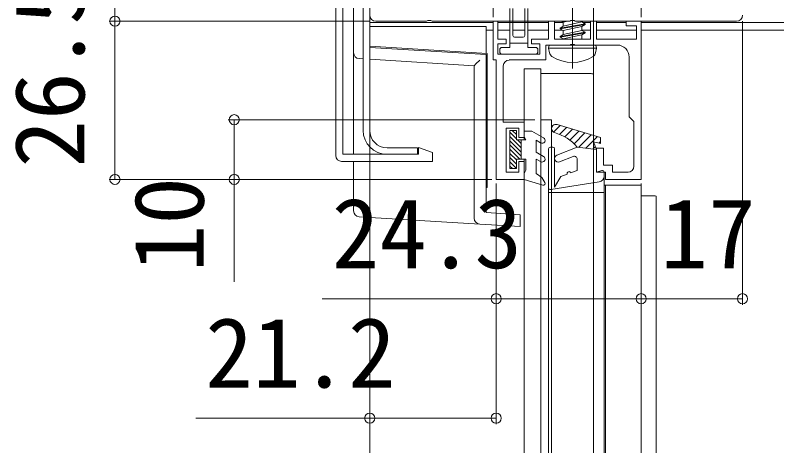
# Model space of a CAD drawing. Units: millimetres, scale not verified. Extents: x -2376 to -396, y -1680 to 1521.
# Drawn here: x -2068.4 to -1940.8, y 845.9 to 918 of the extents above; entities that cross this region are included whole.
import ezdxf
from ezdxf.enums import TextEntityAlignment as Align

# ---------------------------------------------------------------- set-up
doc = ezdxf.new("R2010")
doc.units = ezdxf.units.MM
doc.header["$LTSCALE"] = 8
doc.linetypes.add('CHAIN2', pattern=[12, 9, -1, 1, -1])
for name, color, linetype, lineweight in [('0-3_YKK_11', 7, 'Continuous', 9), ('0-4_YKK_12', 2, 'Continuous', 9), ('0-5_YKK_13', 4, 'Continuous', 9), ('0-6_YKK_D', 6, 'Continuous', 9)]:
    doc.layers.add(name, color=color, linetype=linetype, lineweight=lineweight)
doc.styles.add('ＭＳ ゴシック', font='')
doc.styles.get('ＭＳ ゴシック').set_extended_font_data('MS Gothic')

msp = doc.modelspace()

# ---------------------------------------------------------------- linework, layer by layer
at = {"layer": '0-3_YKK_11'}
for p, q in [((-2014.694, 894.515), (-2014.694, 982.515)), ((-2013.494, 982.315), (-2013.494, 894.715)), ((-2008.994, 898.715), (-2008.994, 972.515)), ((-2010.094, 926.557), (-2010.094, 898.715)), ((-1999.453, 917.009), (-2007.994, 917.009)), ((-1999.269, 917.129), (-1999.453, 917.009)), ((-1998.719, 917.129), (-1999.269, 917.129)), ((-1998.536, 917.009), (-1998.719, 917.129)), ((-1975.453, 917.009), (-1998.536, 917.009)), ((-1988.294, 917.009), (-1987.494, 917.009)), ((-1988.294, 910.51), (-1988.294, 917.009)), ((-1987.494, 917.009), (-1987.494, 914.01)), ((-1978.994, 917.009), (-1977.994, 917.009)), ((-1978.994, 914.01), (-1978.994, 917.009)), ((-1977.994, 917.009), (-1977.994, 914.01)), ((-1975.269, 917.129), (-1975.453, 917.009)), ((-1974.719, 917.129), (-1975.269, 917.129)), ((-1974.536, 917.009), (-1974.719, 917.129)), ((-1947.494, 917.009), (-1974.536, 917.009)), ((-1971.994, 917.009), (-1970.994, 917.009)), ((-1971.994, 914.01), (-1971.994, 917.009)), ((-1970.994, 917.009), (-1970.994, 914.01)), ((-1965.994, 917.009), (-1963.494, 917.009)), ((-1965.994, 916.209), (-1965.994, 917.009)), ((-1963.494, 917.009), (-1963.494, 890.51)), ((-1964.294, 916.209), (-1965.994, 916.209)), ((-1964.294, 914.01), (-1964.294, 916.209)), ((-1987.494, 914.01), (-1986.094, 914.01)), ((-1987.494, 913.21), (-1987.494, 911.509)), ((-1986.094, 913.21), (-1987.494, 913.21)), ((-1986.094, 914.01), (-1986.094, 913.21)), ((-1981.894, 914.01), (-1978.994, 914.01)), ((-1981.894, 913.21), (-1981.894, 914.01)), ((-1980.494, 913.21), (-1981.894, 913.21)), ((-1980.494, 911.509), (-1980.494, 913.21)), ((-1979.494, 913.009), (-1979.494, 910.51)), ((-1975.453, 913.009), (-1979.494, 913.009)), ((-1977.994, 914.01), (-1971.994, 914.01)), ((-1975.269, 913.13), (-1975.453, 913.009)), ((-1974.719, 913.13), (-1975.269, 913.13)), ((-1974.536, 913.009), (-1974.719, 913.13)), ((-1967.494, 913.009), (-1974.536, 913.009)), ((-1970.994, 914.01), (-1964.294, 914.01)), ((-1987.494, 911.509), (-1980.494, 911.509)), ((-1987.794, 910.51), (-1988.294, 910.51)), ((-1987.794, 890.51), (-1987.794, 910.51)), ((-1979.494, 910.51), (-1985.594, 910.51)), ((-1965.494, 901.009), (-1965.494, 911.009)), ((-1986.594, 909.509), (-1986.594, 900.109)), ((-1986.594, 900.109), (-1983.094, 900.109)), ((-1983.094, 900.109), (-1983.094, 897.51)), ((-1964.694, 900.209), (-1965.494, 901.009)), ((-1964.694, 892.709), (-1964.694, 900.209)), ((-1986.094, 899.109), (-1986.094, 891.709)), ((-1983.994, 899.109), (-1986.094, 899.109)), ((-1983.994, 897.51), (-1983.994, 899.109)), ((-1983.094, 897.51), (-1983.994, 897.51)), ((-2000.994, 895.815), (-2006.094, 895.815)), ((-2000.994, 894.715), (-2000.994, 895.815)), ((-2000.794, 895.843), (-1998.494, 895.006)), ((-2000.794, 894.715), (-2000.794, 895.843)), ((-1998.494, 895.006), (-1998.494, 893.515)), ((-1970.994, 895.71), (-1969.794, 895.71)), ((-1970.994, 891.709), (-1970.994, 895.71)), ((-1969.794, 895.71), (-1969.794, 892.909)), ((-2013.494, 894.715), (-2000.794, 894.715)), ((-2006.094, 894.715), (-2000.994, 894.715)), ((-1998.494, 893.515), (-2013.694, 893.515)), ((-1983.994, 893.51), (-1983.094, 893.51)), ((-1983.994, 891.709), (-1983.994, 893.51)), ((-1983.094, 893.51), (-1983.094, 890.51)), ((-1969.794, 892.909), (-1968.294, 892.909)), ((-1968.294, 892.909), (-1968.294, 891.709)), ((-1986.094, 891.709), (-1983.994, 891.709)), ((-1969.494, 891.709), (-1970.994, 891.709)), ((-1969.494, 890.51), (-1969.494, 891.709)), ((-1968.294, 891.709), (-1965.694, 891.709)), ((-1983.094, 890.51), (-1987.794, 890.51)), ((-1963.494, 890.51), (-1969.494, 890.51))]:
    msp.add_line(p, q, dxfattribs=at)
for centre, radius, start, end in [((-2007.994, 918.01), 1, 180, 269.99998), ((-1947.494, 918.01), 1, 270, 359.99998), ((-1967.494, 911.009), 2, 0, 89.99998), ((-1985.594, 909.509), 1, 90, 179.99998), ((-2006.094, 898.715), 4, 180, 269.99998), ((-2006.094, 898.715), 2.9, 180, 269.99998), ((-2013.694, 894.515), 1, 180, 269.99998), ((-1965.694, 892.709), 1, 270, 359.99998)]:
    msp.add_arc(centre, radius, start, end, dxfattribs=at)
at = {"layer": '0-4_YKK_12'}
for p, q in [((-1971.494, 153.027), (-1971.494, 975.009)), ((-1988.277, 916.81), (-2008.994, 916.81)), ((-1978.977, 916.81), (-1987.512, 916.81)), ((-1976.544, 916.81), (-1978.011, 916.81)), ((-1971.977, 916.81), (-1973.327, 916.81)), ((-1965.977, 916.81), (-1971.012, 916.81)), ((-1841.924, 916.81), (-1963.512, 916.81)), ((-1989.494, 915.528), (-1988.294, 915.528)), ((-1987.494, 915.528), (-1985.494, 915.528)), ((-1984.994, 915.528), (-1982.994, 915.528)), ((-1982.494, 915.528), (-1978.994, 915.528)), ((-1977.994, 915.528), (-1976.693, 915.528)), ((-1973.444, 915.528), (-1971.994, 915.528)), ((-1970.994, 915.528), (-1964.294, 915.528)), ((-1963.494, 915.528), (-1933.994, 915.528)), ((-1983.089, 909.01), (-1983.094, 909.01)), ((-1983.094, 909.01), (-1983.094, 899.81)), ((-1983.072, 909.01), (-1983.089, 909.01)), ((-1983.044, 909.01), (-1983.072, 909.01)), ((-1983.006, 909.01), (-1983.044, 909.01)), ((-1982.961, 909.01), (-1983.006, 909.01)), ((-1982.909, 909.01), (-1982.961, 909.01)), ((-1982.853, 909.01), (-1982.909, 909.01)), ((-1982.794, 909.01), (-1982.853, 909.01)), ((-1982.794, 909.01), (-1980.594, 909.01)), ((-1980.536, 909.01), (-1980.594, 909.01)), ((-1980.48, 909.01), (-1980.536, 909.01)), ((-1980.428, 909.01), (-1980.48, 909.01)), ((-1980.382, 909.01), (-1980.428, 909.01)), ((-1980.345, 909.01), (-1980.382, 909.01)), ((-1980.317, 909.01), (-1980.345, 909.01)), ((-1980.3, 909.01), (-1980.317, 909.01)), ((-1980.294, 909.01), (-1980.3, 909.01)), ((-1980.294, 909.01), (-1980.294, 897.743)), ((-1980.294, 908.228), (-1971.953, 908.228)), ((-1971.494, 897.866), (-1971.494, 908.176)), ((-1983.094, 897.81), (-1983.094, 899.81)), ((-1983.094, 897.81), (-1983.094, 897.109)), ((-1980.294, 896.592), (-1980.294, 894.602)), ((-1983.094, 893.909), (-1983.094, 893.209)), ((-1983.094, 890.809), (-1983.094, 893.209)), ((-1980.294, 893.451), (-1980.294, 890.932)), ((-1983.094, 890.809), (-1983.094, 880.51)), ((-1980.294, 889.622), (-1980.294, 880.51)), ((-1969.694, 889.558), (-1969.692, 889.558)), ((-1969.692, 889.558), (-1969.644, 889.558)), ((-1969.644, 889.558), (-1969.601, 889.558)), ((-1969.601, 889.558), (-1969.565, 889.558)), ((-1969.565, 889.558), (-1969.535, 889.558)), ((-1969.535, 889.558), (-1969.512, 889.558)), ((-1969.512, 889.558), (-1969.499, 889.558)), ((-1969.499, 889.558), (-1969.494, 889.558)), ((-1969.494, 889.558), (-1969.489, 889.558)), ((-1969.494, 889.558), (-1969.494, 880.51)), ((-1969.489, 889.558), (-1969.472, 889.558)), ((-1969.472, 889.558), (-1969.444, 889.558)), ((-1969.444, 889.558), (-1969.406, 889.558)), ((-1969.406, 889.558), (-1969.361, 889.558)), ((-1969.361, 889.558), (-1969.309, 889.558)), ((-1969.309, 889.558), (-1969.253, 889.558)), ((-1969.253, 889.558), (-1969.194, 889.558)), ((-1969.194, 889.558), (-1963.794, 889.558)), ((-1963.794, 889.558), (-1963.736, 889.558)), ((-1963.736, 889.558), (-1963.68, 889.558)), ((-1963.68, 889.558), (-1963.628, 889.558)), ((-1963.628, 889.558), (-1963.582, 889.558)), ((-1963.582, 889.558), (-1963.545, 889.558)), ((-1963.545, 889.558), (-1963.517, 889.558)), ((-1963.517, 889.558), (-1963.5, 889.558)), ((-1963.5, 889.558), (-1963.494, 889.558)), ((-1963.494, 889.558), (-1963.494, 880.51)), ((-1961.294, 887.733), (-1963.494, 887.733)), ((-1960.994, 887.681), (-1960.994, 880.51)), ((-2008.994, 884.126), (-2008.994, 880.51)), ((-2008.994, 732.067), (-2008.994, 880.51)), ((-1983.094, 880.51), (-1983.094, 750.52)), ((-1980.294, 880.51), (-1980.294, 750.527)), ((-1969.494, 880.51), (-1969.494, 750.527)), ((-1963.494, 880.51), (-1963.494, 750.527)), ((-1960.994, 880.51), (-1960.994, 750.527))]:
    msp.add_line(p, q, dxfattribs=at)
at = {"layer": '0-4_YKK_12', "linetype": 'CHAIN2'}
msp.add_line((-1974.994, 909.109), (-1974.994, 933.01), dxfattribs=at)
at = {"layer": '0-4_YKK_12'}
for centre, radius, start, end in [((-1971.929, 907.621), 0.608, 74.78644, 92.24261), ((-1971.53, 909.087), 0.912, 254.78635, 272.2426), ((-1961.222, 887.262), 0.477, 61.51845, 98.77942)]:
    msp.add_arc(centre, radius, start, end, dxfattribs=at)
at = {"layer": '0-5_YKK_13'}
for p, q in [((-2008.994, 912.826), (-2008.994, 972.215)), ((-2011.694, 943.465), (-2011.694, 911.732)), ((-1985.494, 912.609), (-1985.494, 919.159)), ((-1984.994, 919.159), (-1984.994, 914.609)), ((-1982.994, 919.159), (-1982.994, 914.609)), ((-1982.494, 912.609), (-1982.494, 919.159)), ((-1976.835, 917.009), (-1976.544, 916.842)), ((-1976.544, 916.842), (-1975.802, 917.009)), ((-1976.544, 916.177), (-1973.444, 916.877)), ((-1976.544, 916.177), (-1976.544, 916.842)), ((-1973.444, 916.877), (-1973.444, 917.009)), ((-1972.894, 916.56), (-1973.444, 916.877)), ((-1989.494, 911.633), (-1989.494, 915.826)), ((-1977.094, 915.859), (-1972.894, 916.56)), ((-1972.894, 916.459), (-1977.094, 915.759)), ((-1977.094, 915.859), (-1976.544, 916.177)), ((-1977.094, 915.759), (-1977.094, 915.859)), ((-1977.094, 915.759), (-1976.544, 915.442)), ((-1976.544, 915.442), (-1973.444, 916.142)), ((-1976.544, 914.777), (-1973.444, 915.477)), ((-1976.544, 914.777), (-1976.544, 915.442)), ((-1972.894, 916.459), (-1973.444, 916.142)), ((-1973.444, 915.477), (-1973.444, 916.142)), ((-1972.894, 916.459), (-1972.894, 916.56)), ((-1984.694, 914.31), (-1983.294, 914.31)), ((-1972.894, 915.06), (-1977.094, 914.359)), ((-1977.094, 914.459), (-1976.544, 914.777)), ((-1977.094, 914.359), (-1977.094, 914.459)), ((-1977.094, 914.359), (-1976.544, 914.042)), ((-1976.544, 914.042), (-1973.444, 914.742)), ((-1976.544, 914.01), (-1976.544, 914.042)), ((-1973.444, 914.077), (-1973.669, 914.01)), ((-1972.894, 915.06), (-1973.444, 914.742)), ((-1973.444, 914.077), (-1973.444, 914.742)), ((-1973.327, 914.01), (-1973.444, 914.077)), ((-1972.894, 915.06), (-1972.894, 915.159)), ((-1985.494, 913.31), (-1982.494, 913.31)), ((-1978.994, 912.51), (-1978.906, 913.009)), ((-1978.906, 913.009), (-1971.083, 913.009)), ((-1970.994, 912.51), (-1971.083, 913.009)), ((-2011.694, 911.732), (-2011.694, 894.715)), ((-1987.194, 912.209), (-1987.194, 911.909)), ((-1985.494, 912.609), (-1986.794, 912.609)), ((-1986.794, 911.509), (-1981.194, 911.509)), ((-1981.194, 912.609), (-1982.494, 912.609)), ((-1980.794, 911.909), (-1980.794, 912.209)), ((-1978.994, 912.51), (-1970.994, 912.51)), ((-1978.994, 912.51), (-1978.853, 911.707)), ((-1970.994, 912.51), (-1971.136, 911.707)), ((-2010.755, 910.734), (-2010.094, 910.693)), ((-2008.994, 910.626), (-1991.494, 909.556)), ((-1991.494, 909.557), (-1991.494, 883.996)), ((-1980.294, 900.509), (-1980.294, 740.527)), ((-1977.059, 899.521), (-1978.165, 898.415)), ((-1970.294, 897.51), (-1977.595, 899.68)), ((-1976.021, 899.212), (-1977.18, 898.053)), ((-1974.982, 898.904), (-1976.274, 897.612)), ((-1985.494, 898.395), (-1984.394, 897.295)), ((-1985.494, 897.688), (-1983.594, 895.788)), ((-1985.101, 898.709), (-1984.394, 898.002)), ((-1984.394, 897.109), (-1984.394, 898.709)), ((-1983.094, 898.609), (-1981.794, 898.609)), ((-1983.094, 897.629), (-1983.094, 898.609)), ((-1983.094, 897.629), (-1982.794, 897.109)), ((-1979.844, 897.484), (-1981.794, 898.609)), ((-1973.944, 898.595), (-1975.459, 897.08)), ((-1972.906, 898.286), (-1974.727, 896.465)), ((-1971.867, 897.977), (-1973.964, 895.881)), ((-1970.829, 897.668), (-1972.767, 895.731)), ((-1970.294, 897.51), (-1970.294, 896.509)), ((-1985.494, 896.981), (-1983.594, 895.081)), ((-1985.494, 896.274), (-1983.594, 894.374)), ((-1984.394, 897.109), (-1982.794, 897.109)), ((-1984.209, 897.109), (-1983.594, 896.495)), ((-1983.594, 893.909), (-1983.594, 897.109)), ((-1981.094, 895.064), (-1981.094, 897.051)), ((-1981.094, 897.051), (-1980.344, 896.618)), ((-1971.494, 896.809), (-1970.994, 895.509)), ((-1970.294, 896.509), (-1971.494, 896.809)), ((-1970.294, 896.856), (-1970.572, 896.579)), ((-1985.494, 895.567), (-1983.837, 893.909)), ((-1979.844, 894.342), (-1981.094, 895.064)), ((-1978.996, 895.609), (-1978.996, 889.109)), ((-1978.296, 895.909), (-1978.696, 895.909)), ((-1977.996, 889.219), (-1977.996, 895.609)), ((-1974.194, 895.909), (-1977.615, 894.568)), ((-1970.994, 895.509), (-1974.194, 895.909)), ((-1971.174, 895.976), (-1971.569, 895.581)), ((-1970.994, 891.709), (-1970.994, 895.509)), ((-1985.494, 894.86), (-1984.394, 893.76)), ((-1985.494, 894.153), (-1984.394, 893.053)), ((-1984.394, 893.909), (-1982.794, 893.909)), ((-1984.394, 892.309), (-1984.394, 893.909)), ((-1982.794, 892.029), (-1982.794, 893.909)), ((-1981.094, 891.51), (-1981.094, 893.909)), ((-1981.094, 893.909), (-1980.344, 893.477)), ((-1974.877, 894.353), (-1977.177, 893.451)), ((-1974.194, 892.01), (-1974.194, 893.887)), ((-2011.694, 893.515), (-2011.694, 885.231)), ((-1985.494, 893.445), (-1984.394, 892.346)), ((-1985.494, 892.738), (-1985.065, 892.309)), ((-1984.394, 892.309), (-1985.494, 892.309)), ((-1983.094, 891.51), (-1982.794, 892.029)), ((-1983.094, 890.51), (-1983.094, 891.51)), ((-1981.094, 891.51), (-1980.125, 890.81)), ((-1975.877, 891.402), (-1976.962, 891.009)), ((-1974.194, 892.01), (-1975.312, 891.605)), ((-1970.994, 891.709), (-1970.084, 891.996)), ((-1969.694, 891.066), (-1969.694, 891.709)), ((-1969.694, 891.066), (-1969.694, 749.964)), ((-1983.094, 890.51), (-1979.985, 889.524)), ((-1979.635, 889.96), (-1980.125, 890.81)), ((-1970.54, 890.078), (-1978.649, 888.813)), ((-1977.996, 889.219), (-1976.962, 891.009)), ((-1989.294, 889.126), (-1989.494, 889.126)), ((-1978.996, 889.109), (-1978.996, 751.92)), ((-1978.996, 888.31), (-1969.694, 888.31)), ((-2010.755, 884.234), (-1990.555, 882.998)), ((-1983.794, 882.585), (-1983.794, 883.583)), ((-1990.555, 882.998), (-1983.794, 882.585))]:
    msp.add_line(p, q, dxfattribs=at)
for points in [[(-1989.494, 915.826), (-1989.494, 916.126), (-2008.994, 916.126)], [(-1977.094, 914.459), (-1972.894, 915.159), (-1973.444, 915.477)], [(-1989.294, 889.126), (-1989.294, 911.621), (-2008.994, 912.826)], [(-1983.794, 883.583), (-1983.794, 884.585), (-1989.494, 884.933), (-1989.494, 911.434), (-2008.994, 912.626)], [(-1990.555, 910.496), (-1991.223, 909.852), (-1991.494, 909.557)], [(-1980.294, 900.509), (-1978.494, 900.509), (-1978.494, 740.527)], [(-1985.494, 892.309), (-1985.494, 898.709), (-1984.394, 898.709)]]:
    msp.add_lwpolyline(points, dxfattribs=at)
for centre, radius, start, end in [((-1984.694, 914.609), 0.3, 180, 270), ((-1983.294, 914.609), 0.3, 270, 0), ((-2010.694, 911.732), 1, 180, 266.5), ((-1986.794, 912.209), 0.4, 90, 180), ((-1986.794, 911.909), 0.4, 180, 270), ((-1981.194, 912.209), 0.4, 0, 90), ((-1981.194, 911.909), 0.4, 270, 0), ((-1977.966, 911.863), 0.9, 190, 237.94411), ((-1972.022, 911.863), 0.9, 302.05588, 350), ((-1974.994, 916.609), 6.5, 237.94411, 302.05588), ((-1977.794, 899.01), 0.7, 73.43895, 253.75258), ((-1980.094, 897.051), 0.5, 240, 60), ((-1980.229, 890.657), 8, 41.03864, 73.75258), ((-1978.696, 895.609), 0.3, 90, 180), ((-1978.296, 895.609), 0.3, 0, 90), ((-1980.094, 893.909), 0.5, 240, 60), ((-1977.396, 894.01), 0.6, 111.41476, 291.41476), ((-1974.694, 893.887), 0.5, 0, 111.41476), ((-1975.594, 891.504), 0.3, 19.868, 199.868), ((-1970.694, 891.066), 1, 278.86314, 0), ((-1969.994, 891.709), 0.3, 0, 107.4576), ((-1979.894, 889.81), 0.3, 252.41011, 30.00423), ((-1978.696, 889.109), 0.3, 180, 278.86314), ((-2010.694, 885.231), 1, 180, 266.5), ((-1990.494, 883.996), 1, 180, 266.5)]:
    msp.add_arc(centre, radius, start, end, dxfattribs=at)
at = {"layer": '0-6_YKK_D'}
for p, q in [((-2051.694, 972.509), (-2051.694, 917.009)), ((-1988.294, 917.709), (-1988.294, 940.009)), ((-1963.494, 917.709), (-1963.494, 940.009)), ((-2008.994, 917.009), (-2052.694, 917.009)), ((-2008.994, 917.009), (-2052.694, 917.009)), ((-2051.694, 917.009), (-2051.694, 890.51)), ((-2008.994, 917.009), (-2008.994, 849.509)), ((-1946.494, 917.009), (-1946.494, 869.509)), ((-1981.294, 900.509), (-2032.694, 900.509)), ((-2031.694, 900.509), (-2031.694, 890.51)), ((-1988.494, 890.51), (-2052.694, 890.51)), ((-1988.494, 890.51), (-2032.694, 890.51)), ((-2031.694, 890.51), (-2031.694, 873.349)), ((-1987.794, 889.81), (-1987.794, 849.509)), ((-1987.794, 889.81), (-1987.794, 869.509)), ((-1963.494, 889.81), (-1963.494, 869.509)), ((-1963.494, 889.81), (-1963.494, 869.509)), ((-1987.794, 870.509), (-2016.954, 870.509)), ((-1963.494, 870.509), (-1987.794, 870.509)), ((-1963.494, 870.509), (-1946.494, 870.509)), ((-2008.994, 850.51), (-2038.154, 850.51)), ((-1987.794, 850.51), (-2008.994, 850.51))]:
    msp.add_line(p, q, dxfattribs=at)
for centre in [(-2051.694, 917.009), (-2051.694, 917.009), (-2031.694, 900.509), (-2051.694, 890.51), (-2031.694, 890.51), (-1987.794, 870.509), (-1963.494, 870.509), (-1963.494, 870.509), (-1946.494, 870.509), (-2008.994, 850.51), (-1987.794, 850.51)]:
    msp.add_circle(centre, 0.85, dxfattribs=at)

# ---------------------------------------------------------------- texts
at = {"layer": '0-6_YKK_D', "color": 4, "style": 'ＭＳ ゴシック'}
for s, p in [('26.5', (-2053.294, 892.48)), ('10', (-2033.294, 874.95))]:
    msp.add_text(s, height=11.73, rotation=90, dxfattribs=at).set_placement(p, align=Align.BOTTOM_LEFT)
for s, p in [('24.3', (-2015.354, 872.109)), ('17', (-1960.274, 872.109)), ('21.2', (-2036.554, 852.109))]:
    msp.add_text(s, height=11.73, dxfattribs=at).set_placement(p, align=Align.BOTTOM_LEFT)

doc.saveas('drawing.dxf')
